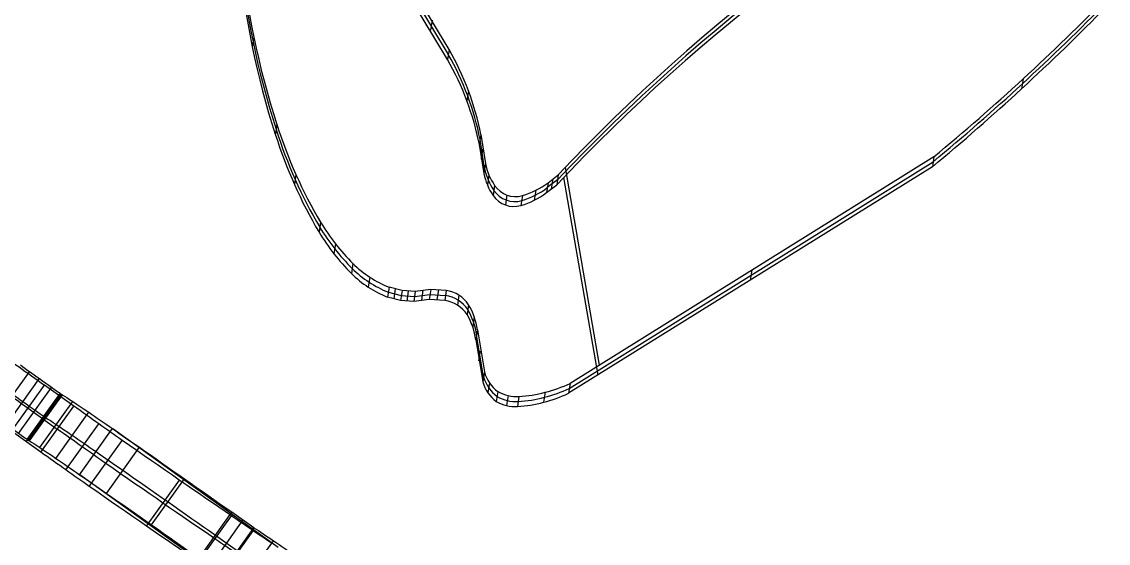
# Model space of a CAD drawing. Extents: x 14 to 133, y -39 to 144.
# Drawn here: x 89.78 to 128.16, y 52.46 to 70.88 of the extents above; entities that cross this region are included whole.
import ezdxf

# ---------------------------------------------------------------- set-up
doc = ezdxf.new("R2010")
doc.units = 0
doc.header["$MEASUREMENT"] = 0
doc.layers.add('LAYER_1', color=255, linetype='CONTINUOUS')

msp = doc.modelspace()

# ---------------------------------------------------------------- linework, layer by layer
at = {"layer": 'LAYER_1', "color": 9}
for p, q in [((103.617, 71.775, 67.028), (104.847, 69.726, 67.36)), ((104.874, 69.902, 68.344), (103.644, 71.95, 68.013)), ((104.874, 69.902, 68.344), (103.644, 71.95, 68.013)), ((104.819, 69.55, 66.376), (103.589, 71.599, 66.044)), ((104.819, 69.55, 66.376), (103.589, 71.599, 66.044)), ((104.275, 70.935, 68.176), (104.219, 70.583, 66.208)), ((97.979, 70.343, 68.459), (97.924, 69.991, 66.491)), ((104.874, 69.902, 68.344), (104.819, 69.55, 66.376)), ((104.874, 69.902, 68.344), (104.819, 69.55, 66.376)), ((125.154, 68.869, 67.959), (125.099, 68.517, 65.991)), ((105.56, 68.442, 68.585), (105.505, 68.09, 66.617)), ((98.794, 67.258, 68.987), (98.739, 66.906, 67.019)), ((98.794, 67.258, 68.987), (98.739, 66.906, 67.019)), ((106, 66.893, 68.849), (105.944, 66.542, 66.881)), ((106, 66.893, 68.849), (105.944, 66.542, 66.881)), ((106, 66.893, 68.849), (106.159, 65.869, 69.028)), ((106, 66.893, 68.849), (106.159, 65.869, 69.028)), ((105.944, 66.542, 66.881), (106.104, 65.517, 67.06)), ((105.944, 66.542, 66.881), (106.104, 65.517, 67.06)), ((106.131, 65.693, 68.044), (105.972, 66.718, 67.865)), ((106.059, 66.378, 68.94), (106.004, 66.027, 66.972)), ((122.001, 66.112, 68.54), (109.149, 58.108, 70.33)), ((122.001, 66.112, 68.54), (109.149, 58.108, 70.33)), ((122.001, 66.112, 68.54), (121.946, 65.761, 66.571)), ((122.001, 66.112, 68.54), (121.946, 65.761, 66.571)), ((106.159, 65.869, 69.028), (106.104, 65.517, 67.06)), ((106.159, 65.869, 69.028), (106.104, 65.517, 67.06)), ((108.974, 65.73, 68.974), (110.181, 58.751, 70.186)), ((121.946, 65.761, 66.571), (109.094, 57.757, 68.362)), ((121.946, 65.761, 66.571), (109.094, 57.757, 68.362)), ((109.121, 57.932, 69.346), (121.973, 65.937, 67.556)), ((99.468, 65.485, 69.284), (99.412, 65.134, 67.316)), ((106.283, 65.467, 69.096), (106.228, 65.116, 67.128)), ((108.705, 65.3, 68.042), (108.345, 65.021, 68.102)), ((108.372, 65.197, 69.086), (108.732, 65.476, 69.026)), ((108.372, 65.197, 69.086), (108.732, 65.476, 69.026)), ((108.497, 64.985, 67.088), (108.552, 65.336, 69.056)), ((108.732, 65.476, 69.026), (108.677, 65.124, 67.058)), ((108.732, 65.476, 69.026), (108.677, 65.124, 67.058)), ((108.918, 65.379, 67.005), (110.126, 58.4, 68.218)), ((106.484, 65.097, 69.157), (106.428, 64.746, 67.188)), ((106.484, 65.097, 69.157), (106.428, 64.746, 67.188)), ((107.941, 64.929, 69.146), (107.886, 64.578, 67.178)), ((108.372, 65.197, 69.086), (108.317, 64.845, 67.118)), ((108.372, 65.197, 69.086), (108.317, 64.845, 67.118)), ((108.317, 64.845, 67.118), (108.677, 65.124, 67.058)), ((108.317, 64.845, 67.118), (108.677, 65.124, 67.058)), ((106.918, 64.761, 69.204), (106.863, 64.409, 67.236)), ((107.468, 64.74, 69.193), (107.413, 64.389, 67.224)), ((107.468, 64.74, 69.193), (107.413, 64.389, 67.224)), ((100.338, 63.798, 69.561), (100.283, 63.446, 67.593)), ((100.338, 63.798, 69.561), (100.283, 63.446, 67.593)), ((100.864, 63.037, 69.682), (100.809, 62.686, 67.714)), ((101.479, 62.343, 69.789), (101.424, 61.992, 67.821)), ((101.479, 62.343, 69.789), (101.424, 61.992, 67.821)), ((102.076, 61.86, 69.858), (102.021, 61.509, 67.89)), ((115.52, 61.759, 67.467), (115.575, 62.11, 69.435)), ((102.759, 61.505, 69.903), (102.704, 61.154, 67.934)), ((102.759, 61.505, 69.903), (102.704, 61.154, 67.934)), ((103.213, 61.384, 69.911), (102.759, 61.505, 69.903)), ((103.213, 61.384, 69.911), (102.759, 61.505, 69.903)), ((102.931, 61.094, 67.939), (102.986, 61.445, 69.907)), ((104.227, 61.419, 69.877), (103.681, 61.35, 69.904)), ((104.227, 61.419, 69.877), (103.681, 61.35, 69.904)), ((104.227, 61.419, 69.877), (104.171, 61.067, 67.909)), ((104.227, 61.419, 69.877), (104.171, 61.067, 67.909)), ((104.777, 61.39, 69.866), (104.227, 61.419, 69.877)), ((104.777, 61.39, 69.866), (104.227, 61.419, 69.877)), ((104.502, 61.416, 69.869), (104.447, 61.065, 67.901)), ((103.158, 61.033, 67.943), (102.704, 61.154, 67.934)), ((103.158, 61.033, 67.943), (102.704, 61.154, 67.934)), ((102.731, 61.33, 68.918), (103.186, 61.209, 68.927)), ((103.213, 61.384, 69.911), (103.158, 61.033, 67.943)), ((103.213, 61.384, 69.911), (103.158, 61.033, 67.943)), ((103.625, 60.999, 67.936), (103.158, 61.033, 67.943)), ((103.625, 60.999, 67.936), (103.158, 61.033, 67.943)), ((103.186, 61.209, 68.927), (103.653, 61.175, 68.92)), ((103.681, 61.35, 69.904), (103.213, 61.384, 69.911)), ((103.681, 61.35, 69.904), (103.213, 61.384, 69.911)), ((103.392, 61.016, 67.94), (103.447, 61.367, 69.908)), ((103.681, 61.35, 69.904), (103.625, 60.999, 67.936)), ((103.681, 61.35, 69.904), (103.625, 60.999, 67.936)), ((104.171, 61.067, 67.909), (103.625, 60.999, 67.936)), ((104.171, 61.067, 67.909), (103.625, 60.999, 67.936)), ((103.653, 61.175, 68.92), (104.199, 61.243, 68.893)), ((103.952, 61.396, 69.888), (103.897, 61.045, 67.92)), ((104.721, 61.039, 67.898), (104.171, 61.067, 67.909)), ((104.721, 61.039, 67.898), (104.171, 61.067, 67.909)), ((104.199, 61.243, 68.893), (104.749, 61.214, 68.882)), ((104.777, 61.39, 69.866), (104.721, 61.039, 67.898)), ((104.777, 61.39, 69.866), (104.721, 61.039, 67.898)), ((105.223, 61.218, 69.885), (105.168, 60.867, 67.916)), ((105.566, 60.887, 69.934), (105.511, 60.536, 67.966)), ((105.566, 60.887, 69.934), (105.511, 60.536, 67.966)), ((105.766, 60.456, 70.005), (105.711, 60.105, 68.037)), ((105.874, 59.995, 70.085), (105.819, 59.643, 68.117)), ((105.874, 59.995, 70.085), (105.819, 59.643, 68.117)), ((105.874, 59.995, 70.085), (106.121, 58.511, 70.343)), ((105.874, 59.995, 70.085), (106.121, 58.511, 70.343)), ((105.819, 59.643, 68.117), (106.066, 58.16, 68.375)), ((105.819, 59.643, 68.117), (106.066, 58.16, 68.375)), ((106.093, 58.335, 69.359), (105.847, 59.819, 69.101)), ((105.975, 59.249, 70.215), (105.92, 58.898, 68.247)), ((88.888, 56.892, 62.137), (90.051, 58.519, 62.101)), ((106.121, 58.511, 70.343), (106.066, 58.16, 68.375)), ((106.121, 58.511, 70.343), (106.066, 58.16, 68.375)), ((89.24, 56.638, 62.028), (90.403, 58.264, 61.993)), ((89.24, 56.638, 62.028), (90.403, 58.264, 61.993)), ((89.424, 56.418, 57.994), (90.587, 58.045, 57.959)), ((89.424, 56.418, 57.994), (90.587, 58.045, 57.959)), ((89.672, 56.331, 62.138), (90.836, 57.957, 62.102)), ((91.619, 57.306, 57.879), (90.587, 58.045, 57.959)), ((91.619, 57.306, 57.879), (90.587, 58.045, 57.959)), ((106.302, 58.125, 70.407), (106.246, 57.774, 68.439)), ((109.149, 58.108, 70.33), (109.094, 57.757, 68.362)), ((109.149, 58.108, 70.33), (109.094, 57.757, 68.362)), ((89.941, 56.048, 57.964), (91.104, 57.675, 57.929)), ((89.978, 56.121, 62.532), (91.141, 57.747, 62.496)), ((89.978, 56.121, 62.532), (91.141, 57.747, 62.496)), ((90.013, 56.099, 62.645), (91.176, 57.725, 62.61)), ((90.037, 56.084, 62.762), (91.2, 57.711, 62.727)), ((90.037, 56.084, 62.762), (91.2, 57.711, 62.727)), ((90.05, 56.077, 62.882), (91.213, 57.704, 62.846)), ((90.052, 56.078, 63.002), (91.216, 57.704, 62.967)), ((90.052, 56.078, 63.002), (91.216, 57.704, 62.967)), ((91.141, 57.747, 62.496), (91.2, 57.711, 62.727)), ((91.141, 57.747, 62.496), (91.2, 57.711, 62.727)), ((91.2, 57.711, 62.727), (91.216, 57.704, 62.967)), ((91.2, 57.711, 62.727), (91.216, 57.704, 62.967)), ((106.599, 57.817, 70.453), (106.544, 57.465, 68.485)), ((106.599, 57.817, 70.453), (106.544, 57.465, 68.485)), ((106.959, 57.676, 70.468), (106.904, 57.325, 68.5)), ((107.345, 57.641, 70.464), (107.289, 57.29, 68.496)), ((107.345, 57.641, 70.464), (107.289, 57.29, 68.496)), ((108.269, 57.792, 70.411), (108.214, 57.44, 68.443)), ((90.006, 57.232, 57.977), (91.037, 56.492, 57.897)), ((90.421, 55.84, 64.185), (91.584, 57.467, 64.15)), ((90.456, 55.679, 57.914), (91.619, 57.306, 57.879)), ((90.456, 55.679, 57.914), (91.619, 57.306, 57.879)), ((90.618, 56.897, 62.744), (90.56, 56.934, 62.514)), ((90.634, 56.891, 62.984), (90.618, 56.897, 62.744)), ((90.986, 55.459, 65.247), (92.15, 57.085, 65.212)), ((90.986, 55.459, 65.247), (92.15, 57.085, 65.212)), ((90.456, 55.679, 57.914), (89.424, 56.418, 57.994)), ((90.456, 55.679, 57.914), (89.424, 56.418, 57.994)), ((91.34, 55.049, 58.012), (92.503, 56.676, 57.976)), ((91.825, 54.882, 66.303), (92.988, 56.509, 66.268)), ((98.842, 52.31, 65.673), (93.001, 56.5, 66.284)), ((89.978, 56.121, 62.532), (90.037, 56.084, 62.762)), ((89.978, 56.121, 62.532), (90.037, 56.084, 62.762)), ((90.037, 56.084, 62.762), (90.052, 56.078, 63.002)), ((90.037, 56.084, 62.762), (90.052, 56.078, 63.002)), ((92.168, 54.465, 58.413), (93.331, 56.092, 58.378)), ((92.168, 54.465, 58.413), (93.331, 56.092, 58.378)), ((92.775, 54.223, 67.206), (93.938, 55.849, 67.171)), ((92.775, 54.223, 67.206), (93.938, 55.849, 67.171)), ((97.679, 50.683, 65.709), (91.838, 54.873, 66.319)), ((94.185, 53.066, 60.397), (95.348, 54.693, 60.362)), ((94.366, 53.109, 68.343), (95.53, 54.736, 68.307)), ((96.022, 51.801, 62.629), (97.185, 53.428, 62.594)), ((96.022, 51.801, 62.629), (97.185, 53.428, 62.594)), ((96.045, 51.929, 69.267), (97.208, 53.555, 69.232)), ((96.045, 51.929, 69.267), (97.208, 53.555, 69.232)), ((97.983, 53.009, 69.593), (97.208, 53.555, 69.232)), ((97.983, 53.009, 69.593), (97.208, 53.555, 69.232)), ((97.596, 53.282, 69.412), (96.433, 51.655, 69.448)), ((96.82, 51.382, 69.628), (97.983, 53.009, 69.593)), ((96.82, 51.382, 69.628), (97.983, 53.009, 69.593)), ((96.627, 52.742, 69.249), (97.402, 52.196, 69.611)), ((96.793, 51.275, 63.779), (97.956, 52.902, 63.744)), ((97.509, 50.924, 71.203), (98.672, 52.55, 71.168))]:
    msp.add_line(p, q, dxfattribs=at)
at = {"layer": 'LAYER_1', "color": 9, "extrusion": (0.027631, 0.17572, 0.984052)}
for centre, radius, start, end in [((-153.165, -30.339, 81.435), 67.417, 306.81286, 326.04774), ((-153.165, -30.339, 82.435), 67.418, 306.81299, 326.04761), ((-153.165, -30.339, 82.435), 67.418, 306.81299, 326.04761), ((-153.165, -30.339, 80.435), 67.418, 306.81299, 326.04761), ((-153.165, -30.339, 80.435), 67.418, 306.81299, 326.04761), ((-113.337, -81.304, 81.435), 29.279, 13.8963, 26.5607), ((-113.337, -81.304, 82.435), 29.28, 13.8964, 26.5606), ((-113.337, -81.304, 82.435), 29.28, 13.8964, 26.5606), ((-113.337, -81.304, 80.435), 29.28, 13.8964, 26.5606), ((-113.337, -81.304, 80.435), 29.28, 13.8964, 26.5606), ((-48.239, -124.502, 82.435), 82.082, 139.06765, 144.97117), ((-48.239, -124.502, 82.435), 82.082, 139.06765, 144.97117), ((-48.239, -124.502, 80.435), 82.082, 139.06765, 144.97117), ((-48.239, -124.502, 80.435), 82.082, 139.06765, 144.97117), ((-48.19, -124.541, 81.435), 82.144, 139.06991, 144.96892), ((-84.778, -65.541, 82.435), 10.146, 199.8364, 218.2761), ((-84.778, -65.541, 82.435), 10.146, 199.8364, 218.2761), ((-84.778, -65.541, 80.435), 10.146, 199.8364, 218.2761), ((-84.778, -65.541, 80.435), 10.146, 199.8364, 218.2761), ((-84.779, -65.541, 81.435), 10.146, 199.8363, 218.2763), ((-102.504, -75.747, 82.435), 17.106, 26.1344, 38.9975), ((-102.504, -75.747, 82.435), 17.106, 26.1344, 38.9975), ((-102.504, -75.747, 80.435), 17.106, 26.1344, 38.9975), ((-102.504, -75.747, 80.435), 17.106, 26.1344, 38.9975), ((-102.504, -75.746, 81.435), 17.106, 26.1344, 38.9976), ((-96.688, -68.733, 81.435), 2.183, 20.1735, 42.5416), ((-96.688, -68.733, 82.435), 2.183, 20.1735, 42.5416), ((-96.688, -68.733, 82.435), 2.183, 20.1735, 42.5416), ((-96.688, -68.733, 80.435), 2.183, 20.1735, 42.5416), ((-96.688, -68.733, 80.435), 2.183, 20.1735, 42.5416), ((-95.732, -67.859, 81.435), 0.888, 42.7105, 114.9909), ((-95.732, -67.859, 82.435), 0.888, 42.7106, 114.9908), ((-95.732, -67.859, 82.435), 0.888, 42.7106, 114.9908), ((-94.836, -69.658, 81.435), 2.898, 116.0328, 136.2715), ((-94.836, -69.658, 82.435), 2.898, 116.0329, 136.2714), ((-94.836, -69.658, 82.435), 2.898, 116.0329, 136.2714), ((-95.732, -67.859, 80.435), 0.888, 42.7106, 114.9908), ((-95.732, -67.859, 80.435), 0.888, 42.7106, 114.9908), ((-94.836, -69.658, 80.435), 2.898, 116.0329, 136.2714), ((-94.836, -69.658, 80.435), 2.898, 116.0329, 136.2714), ((-95.21, -69.968, 82.435), 7.801, 39.7288, 53.4414), ((-95.21, -69.968, 82.435), 7.801, 39.7288, 53.4414), ((-95.21, -69.968, 80.435), 7.801, 39.7288, 53.4414), ((-95.21, -69.968, 80.435), 7.801, 39.7288, 53.4414), ((-95.21, -69.968, 81.435), 7.801, 39.7288, 53.4414), ((-92.814, -66.772, 82.435), 3.807, 53.7598, 77.0071), ((-92.814, -66.772, 82.435), 3.807, 53.7598, 77.0071), ((-92.814, -66.772, 80.435), 3.807, 53.7598, 77.0071), ((-92.814, -66.772, 80.435), 3.807, 53.7598, 77.0071), ((-92.813, -66.772, 81.435), 3.807, 53.7596, 77.0073), ((-93.955, -62.076, 80.435), 1.19, 222.8651, 269.3169), ((-93.955, -62.076, 80.435), 1.19, 222.8651, 269.3169), ((-93.955, -62.076, 81.435), 1.19, 222.8651, 269.3169), ((-93.955, -62.076, 82.435), 1.19, 222.8651, 269.3169), ((-93.955, -62.076, 82.435), 1.19, 222.8651, 269.3169), ((-93.001, -61.391, 81.435), 2.359, 195.9252, 219.3122), ((-93.001, -61.391, 82.435), 2.359, 195.9254, 219.312), ((-93.001, -61.391, 82.435), 2.359, 195.9254, 219.312), ((-93.001, -61.391, 80.435), 2.359, 195.9254, 219.312), ((-93.001, -61.391, 80.435), 2.359, 195.9254, 219.312), ((-96.943, -61.124, 81.435), 1.313, 24.1161, 61.8974), ((-96.943, -61.124, 82.435), 1.313, 24.1168, 61.8966), ((-96.943, -61.124, 82.435), 1.313, 24.1168, 61.8966), ((-96.943, -61.124, 80.435), 1.313, 24.1168, 61.8966), ((-96.943, -61.124, 80.435), 1.313, 24.1168, 61.8966), ((-95.934, -64.842, 82.435), 5.068, 103.1659, 124.4121), ((-95.934, -64.842, 82.435), 5.068, 103.1659, 124.4121), ((-96.807, -61.246, 81.435), 1.367, 69.3379, 101.8816), ((-96.807, -61.246, 82.435), 1.367, 69.3385, 101.881), ((-96.807, -61.246, 82.435), 1.367, 69.3385, 101.881), ((-95.934, -64.842, 80.435), 5.068, 103.1659, 124.4121), ((-95.934, -64.842, 80.435), 5.068, 103.1659, 124.4121), ((-95.934, -64.842, 81.435), 5.068, 103.1659, 124.4121), ((-96.807, -61.246, 80.435), 1.367, 69.3385, 101.881), ((-96.807, -61.246, 80.435), 1.367, 69.3385, 101.881)]:
    msp.add_arc(centre, radius, start, end, dxfattribs=at)
at = {"layer": 'LAYER_1', "color": 9, "extrusion": (0.581577, 0.8133, -0.01766)}
for centre, radius, start, end in [((-39.842, 56.08, 98.868), 3.635, 55.9586, 91.2795), ((-39.842, 56.08, 98.868), 3.635, 55.9586, 91.2795), ((-39.859, 65.533, 98.868), 1.796, 276.8042, 305.4748), ((-39.859, 65.533, 98.868), 1.796, 276.8042, 305.4748), ((-39.842, 56.08, 97.868), 3.635, 55.9582, 91.2798), ((-39.738, 64.642, 98.868), 0.898, 205.7473, 275.8856), ((-39.738, 64.642, 98.868), 0.898, 205.7473, 275.8856), ((-39.859, 65.533, 97.868), 1.796, 276.8041, 305.4749), ((-46.284, 63.306, 98.868), 5.827, 14.0752, 38.9429), ((-46.284, 63.306, 98.868), 5.827, 14.0752, 38.9429), ((-39.738, 64.642, 97.868), 0.898, 205.7472, 275.8857), ((-41.399, 63.432, 98.868), 3.803, 240.1616, 273.1157), ((-41.399, 63.432, 98.868), 3.803, 240.1616, 273.1157), ((-46.284, 63.306, 97.868), 5.826, 14.0748, 38.9433), ((-49.763, 60.269, 98.868), 10.442, 39.9052, 56.0159), ((-49.763, 60.269, 98.868), 10.442, 39.9052, 56.0159), ((-39.738, 64.642, 96.868), 0.898, 205.7473, 275.8856), ((-39.738, 64.642, 96.868), 0.898, 205.7473, 275.8856), ((-41.399, 63.432, 97.868), 3.803, 240.161, 273.1163), ((-46.284, 63.306, 96.868), 5.827, 14.0752, 38.9429), ((-46.284, 63.306, 96.868), 5.827, 14.0752, 38.9429), ((-49.762, 60.269, 97.868), 10.442, 39.905, 56.0161), ((-25.816, 84.254, 98.868), 29.786, 221.9312, 234.0777), ((-25.816, 84.254, 98.868), 29.786, 221.9312, 234.0777), ((-41.399, 63.432, 96.868), 3.803, 240.1616, 273.1157), ((-41.399, 63.432, 96.868), 3.803, 240.1616, 273.1157), ((-55.603, 51.196, 98.868), 21.231, 56.6329, 68.7858), ((-55.603, 51.196, 98.868), 21.231, 56.6329, 68.7858), ((-49.763, 60.269, 96.868), 10.442, 39.9052, 56.0159), ((-49.763, 60.269, 96.868), 10.442, 39.9052, 56.0159), ((-25.817, 84.254, 97.868), 29.785, 221.9311, 234.0777), ((-55.603, 51.196, 97.868), 21.231, 56.6328, 68.7859), ((-25.816, 84.254, 96.868), 29.786, 221.9312, 234.0777), ((-25.816, 84.254, 96.868), 29.786, 221.9312, 234.0777), ((-55.603, 51.196, 96.868), 21.231, 56.6329, 68.7858), ((-55.603, 51.196, 96.868), 21.231, 56.6329, 68.7858), ((-38.663, 72.859, 98.868), 12.614, 208.9553, 222.4178), ((-38.663, 72.859, 98.868), 12.614, 208.9553, 222.4178), ((-61.77, 65.58, 98.868), 14.133, 24.0968, 38.529), ((-61.77, 65.58, 98.868), 14.133, 24.0968, 38.529), ((-38.663, 72.859, 97.868), 12.614, 208.9553, 222.4179)]:
    msp.add_arc(centre, radius, start, end, dxfattribs=at)

doc.saveas('drawing.dxf')
